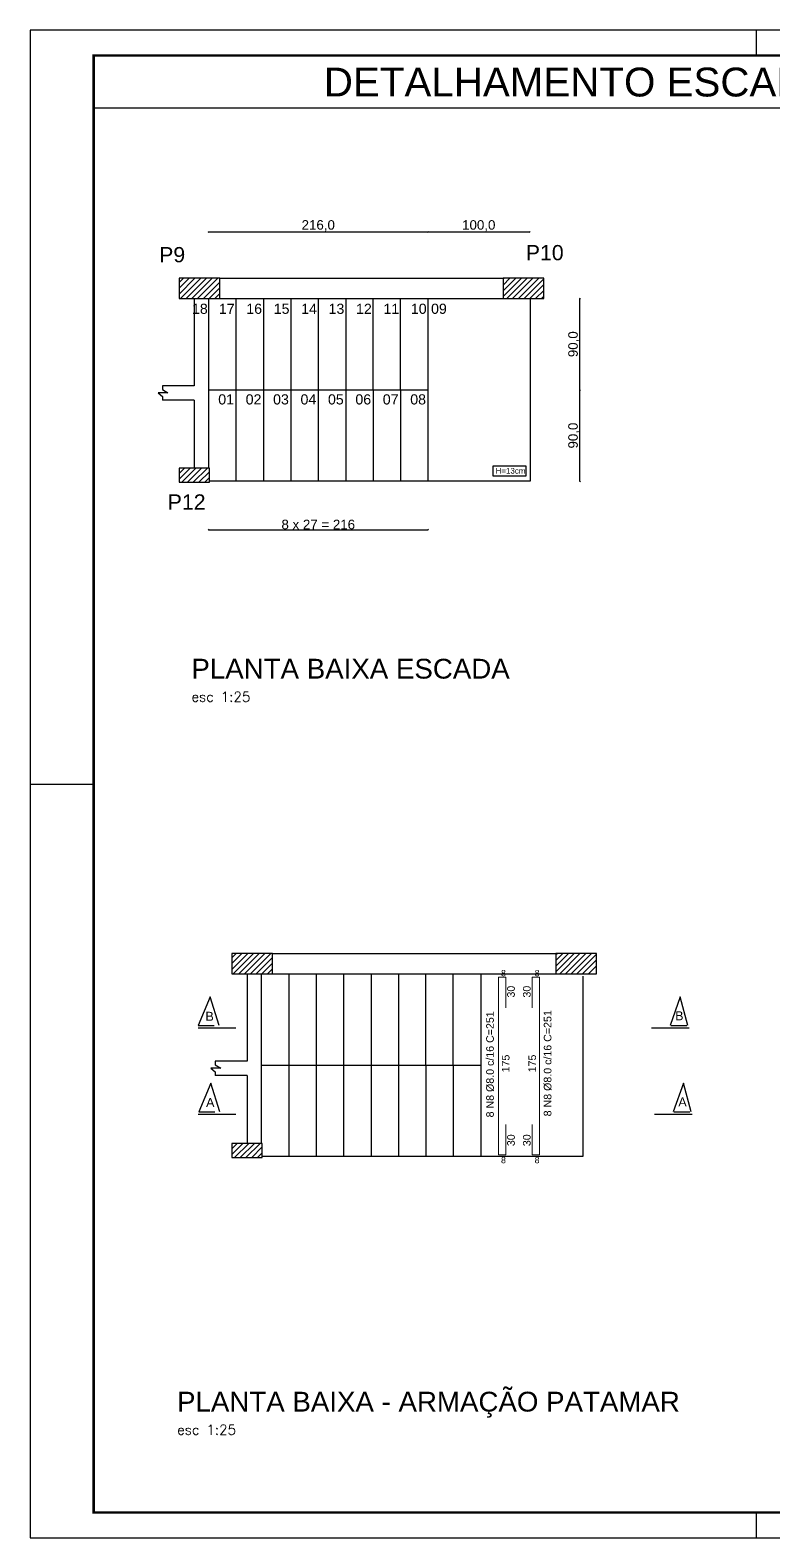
# Model space of a CAD drawing. Header units: millimetres. Extents: x 347 to 1066, y -69 to -10.
# Drawn here: x 615.7 to 644.9, y -69 to -9.6 of the extents above; entities that cross this region are included whole.
import ezdxf

# ---------------------------------------------------------------- set-up
doc = ezdxf.new("R2010")
doc.units = ezdxf.units.MM
doc.linetypes.add('HIDDEN', pattern=[9.525, 6.35, -3.175])
for name, color, linetype in [('01 - Detalhe', 1, 'Continuous'), ('ARQ-FOLHA', 7, 'Continuous'), ('ARQ-TEXTO4', 1, 'Continuous'), ('COTA CYPE', 31, 'Continuous'), ('LINHAS GERAIS.', 7, 'Continuous')]:
    doc.layers.add(name, color=color, linetype=linetype)
doc.layers.add('ARM_LONGITUDINAL_Ø8', color=32, linetype='Continuous', lineweight=9)
doc.styles.add('ROMANS', font='romans.shx')
doc.styles.get("Standard").update_dxf_attribs({"font": 'arial.ttf'})
doc.dimstyles.new('Copy of 1-50', dxfattribs={"dimscale": 0.05, "dimtxt": 7.5, "dimasz": 0.8, "dimexe": 0.1, "dimexo": 0.2, "dimgap": 0.3, "dimtad": 1, "dimdec": 1, "dimlfac": 25, "dimzin": 1, "dimtxsty": 'Standard', "dimblk": 'OBLIQUE', "dimcen": 10, "dimdle": 0.1, "dimclrd": 7, "dimclre": 8, "dimclrt": 256, "dimadec": 0, "dimazin": 2, "dimtfac": 1, "dimtdec": 1, "dimtmove": 2, "dimatfit": 0, "dimldrblk": 'OBLIQUE', "dimfxl": 0, "dimlwd": -1, "dimlwe": -1, "dimarcsym": 0})

# ---------------------------------------------------------------- blocks, each defined once
blk = doc.blocks.new('FOLHA A1')
at = {"layer": 'ARQ-FOLHA'}
for p, q in [((841, 0), (0, 0)), ((0, 0), (0, -594)), ((286, -10), (286, 0)), ((0, -297), (25, -297)), ((286, -594), (286, -584)), ((0, -594), (841, -594))]:
    blk.add_line(p, q, dxfattribs=at)
at = {"layer": 'ARQ-FOLHA', "const_width": 1}
blk.add_lwpolyline([(25, -10), (25, -584), (831, -584), (831, -10), (25, -10)], dxfattribs=at)
blk = doc.blocks.new('_OBLIQUE')
at = {"color": 0, "linetype": 'ByBlock'}
blk.add_line((-0.5, -0.5), (0.5, 0.5), dxfattribs=at)
blk = doc.blocks.new('*D369')
at = {"layer": 'COTA CYPE', "color": 7}
blk.add_line((622.708, -29.285), (631.358, -29.285), dxfattribs=at)
at = {"layer": 'COTA CYPE', "color": 8}
for p, q in [((622.713, -29.281), (622.713, -29.29)), ((631.353, -29.281), (631.353, -29.29))]:
    blk.add_line(p, q, dxfattribs=at)
at = {"layer": 'Defpoints', "color": 0}
for p in [(622.713, -26.019), (631.353, -26.019), (631.353, -29.285)]:
    blk.add_point(p, dxfattribs=at)
at = {"layer": 'COTA CYPE', "color": 7, "xscale": 0.04000000000000001, "yscale": 0.04000000000000001, "zscale": 0.04000000000000001, "rotation": 180}
blk.add_blockref('_OBLIQUE', (622.713, -29.285), dxfattribs=at)
at = {"layer": 'COTA CYPE', "color": 7, "xscale": 0.04000000000000001, "yscale": 0.04000000000000001, "zscale": 0.04000000000000001}
blk.add_blockref('_OBLIQUE', (631.353, -29.285), dxfattribs=at)
at = {"layer": 'COTA CYPE', "insert": (627.033, -29.079), "char_height": 0.375, "attachment_point": 5}
blk.add_mtext('8 x 27 = 216', dxfattribs=at)
blk = doc.blocks.new('*D370')
at = {"layer": 'COTA CYPE', "color": 8}
for p, q in [((637.335, -23.775), (637.344, -23.775)), ((637.335, -27.375), (637.344, -27.375))]:
    blk.add_line(p, q, dxfattribs=at)
at = {"layer": 'COTA CYPE', "color": 7}
blk.add_line((637.339, -27.38), (637.339, -23.77), dxfattribs=at)
at = {"layer": 'Defpoints', "color": 0}
for p in [(631.353, -23.775), (637.339, -23.775), (631.353, -27.375)]:
    blk.add_point(p, dxfattribs=at)
at = {"layer": 'COTA CYPE', "color": 7, "xscale": 0.04000000000000001, "yscale": 0.04000000000000001, "zscale": 0.04000000000000001}
for p, rotation in [((637.339, -23.775), 90), ((637.339, -27.375), 270)]:
    blk.add_blockref('_OBLIQUE', p, dxfattribs=dict(at, rotation=rotation))
at = {"layer": 'COTA CYPE', "insert": (637.099, -25.575), "char_height": 0.375, "attachment_point": 5, "rotation": 90}
blk.add_mtext('90,0', dxfattribs=at)
blk = doc.blocks.new('*D371')
at = {"layer": 'COTA CYPE', "color": 8}
for p, q in [((637.335, -20.175), (637.344, -20.175)), ((637.335, -23.775), (637.344, -23.775))]:
    blk.add_line(p, q, dxfattribs=at)
at = {"layer": 'COTA CYPE', "color": 7}
blk.add_line((637.339, -23.78), (637.339, -20.17), dxfattribs=at)
at = {"layer": 'Defpoints', "color": 0}
for p in [(635.366, -20.175), (637.339, -20.175), (631.353, -23.775)]:
    blk.add_point(p, dxfattribs=at)
at = {"layer": 'COTA CYPE', "color": 7, "xscale": 0.04000000000000001, "yscale": 0.04000000000000001, "zscale": 0.04000000000000001}
for p, rotation in [((637.339, -20.175), 90), ((637.339, -23.775), 270)]:
    blk.add_blockref('_OBLIQUE', p, dxfattribs=dict(at, rotation=rotation))
at = {"layer": 'COTA CYPE', "insert": (637.099, -21.975), "char_height": 0.375, "attachment_point": 5, "rotation": 90}
blk.add_mtext('90,0', dxfattribs=at)
blk = doc.blocks.new('*D368')
at = {"layer": 'COTA CYPE', "color": 7}
blk.add_line((622.708, -17.551), (631.358, -17.551), dxfattribs=at)
at = {"layer": 'COTA CYPE', "color": 8}
for p, q in [((622.713, -17.555), (622.713, -17.546)), ((631.353, -17.555), (631.353, -17.546))]:
    blk.add_line(p, q, dxfattribs=at)
at = {"layer": 'Defpoints', "color": 0}
for p in [(631.353, -17.551), (622.713, -21.975), (631.353, -21.975)]:
    blk.add_point(p, dxfattribs=at)
at = {"layer": 'COTA CYPE', "color": 7, "xscale": 0.04000000000000001, "yscale": 0.04000000000000001, "zscale": 0.04000000000000001, "rotation": 180}
blk.add_blockref('_OBLIQUE', (622.713, -17.551), dxfattribs=at)
at = {"layer": 'COTA CYPE', "color": 7, "xscale": 0.04000000000000001, "yscale": 0.04000000000000001, "zscale": 0.04000000000000001}
blk.add_blockref('_OBLIQUE', (631.353, -17.551), dxfattribs=at)
at = {"layer": 'COTA CYPE', "insert": (627.033, -17.31), "char_height": 0.375, "attachment_point": 5}
blk.add_mtext('216,0', dxfattribs=at)
blk = doc.blocks.new('*D372')
at = {"layer": 'COTA CYPE', "color": 7}
blk.add_line((631.348, -17.551), (635.358, -17.551), dxfattribs=at)
at = {"layer": 'COTA CYPE', "color": 8}
for p, q in [((631.353, -17.555), (631.353, -17.546)), ((635.353, -17.555), (635.353, -17.546))]:
    blk.add_line(p, q, dxfattribs=at)
at = {"layer": 'Defpoints', "color": 0}
for p in [(635.353, -17.551), (635.353, -20.175), (631.353, -21.975)]:
    blk.add_point(p, dxfattribs=at)
at = {"layer": 'COTA CYPE', "color": 7, "xscale": 0.04000000000000001, "yscale": 0.04000000000000001, "zscale": 0.04000000000000001, "rotation": 180}
blk.add_blockref('_OBLIQUE', (631.353, -17.551), dxfattribs=at)
at = {"layer": 'COTA CYPE', "color": 7, "xscale": 0.04000000000000001, "yscale": 0.04000000000000001, "zscale": 0.04000000000000001}
blk.add_blockref('_OBLIQUE', (635.353, -17.551), dxfattribs=at)
at = {"layer": 'COTA CYPE', "insert": (633.353, -17.31), "char_height": 0.375, "attachment_point": 5}
blk.add_mtext('100,0', dxfattribs=at)

msp = doc.modelspace()

# ---------------------------------------------------------------- linework, layer by layer
for p, q in [((618.1897, -12.6606), (676.0635, -12.6606)), ((623.1527, -19.3749), (634.3527, -19.3749)), ((622.1527, -20.1749), (622.1527, -23.6149)), ((622.7127, -20.1749), (622.7127, -26.8549)), ((623.1527, -20.1749), (634.3527, -20.1749)), ((623.7927, -20.1749), (623.7927, -27.3749)), ((624.8727, -20.1749), (624.8727, -27.3749)), ((625.9527, -20.1749), (625.9527, -27.3749)), ((627.0327, -20.1749), (627.0327, -27.3749)), ((628.1127, -20.1749), (628.1127, -27.3749)), ((629.1927, -23.7749), (629.1927, -20.1749)), ((630.2727, -23.7749), (630.2727, -20.1749)), ((631.3527, -20.1749), (631.3527, -27.3749)), ((635.3727, -20.1749), (635.3727, -27.3749)), ((622.1527, -23.6149), (620.8949, -23.6149)), ((622.1527, -24.1749), (620.8949, -24.1749)), ((622.1527, -24.1749), (622.1527, -26.8549)), ((622.7127, -23.7749), (631.3527, -23.7749)), ((629.1927, -23.7749), (629.1927, -27.3749)), ((630.2727, -23.7749), (630.2727, -27.3749)), ((635.3727, -27.3749), (622.7527, -27.3749)), ((625.2309, -45.9803), (636.4309, -45.9803)), ((624.2309, -46.7803), (624.2309, -50.2203)), ((624.7909, -46.7803), (624.7909, -53.4603)), ((625.2309, -46.7803), (636.4309, -46.7803)), ((625.8709, -46.7803), (625.8709, -53.9803)), ((626.9509, -46.7803), (626.9509, -53.9803)), ((628.0309, -46.7803), (628.0309, -53.9803)), ((629.1109, -46.7803), (629.1109, -53.9803)), ((630.1909, -46.7803), (630.1909, -53.9803)), ((631.2709, -50.3803), (631.2709, -46.7803)), ((632.3509, -50.3803), (632.3509, -46.7803)), ((633.4309, -46.7803), (633.4309, -53.9803)), ((637.4509, -46.8747), (637.4509, -53.9803)), ((624.2309, -50.2203), (622.973, -50.2203)), ((624.7909, -50.3803), (633.4309, -50.3803)), ((631.2709, -50.3803), (631.2709, -53.9803)), ((632.3509, -50.3803), (632.3509, -53.9803)), ((624.2309, -50.7803), (622.973, -50.7803)), ((624.2309, -50.7803), (624.2309, -53.4603)), ((637.4509, -53.9803), (624.8309, -53.9803))]:
    msp.add_line(p, q)
at = {"linetype": 'Continuous'}
for p, q in [((621.5527, -19.5465), (621.7243, -19.3749)), ((621.5527, -19.7727), (621.9505, -19.3749)), ((621.5527, -19.999), (622.1768, -19.3749)), ((621.6031, -20.1749), (622.4031, -19.3749)), ((621.8294, -20.1749), (622.6294, -19.3749)), ((622.0556, -20.1749), (622.8556, -19.3749)), ((622.2819, -20.1749), (623.0819, -19.3749)), ((622.5082, -20.1749), (623.1527, -19.5304)), ((634.3127, -19.4178), (634.3556, -19.3749)), ((634.3127, -19.6441), (634.5819, -19.3749)), ((634.3127, -19.8704), (634.8082, -19.3749)), ((634.3127, -20.0966), (635.0344, -19.3749)), ((634.4607, -20.1749), (635.2607, -19.3749)), ((634.687, -20.1749), (635.487, -19.3749)), ((634.9133, -20.1749), (635.7133, -19.3749)), ((635.1395, -20.1749), (635.9127, -19.4017)), ((622.7345, -20.1749), (623.1527, -19.7567)), ((622.9607, -20.1749), (623.1527, -19.9829)), ((635.3658, -20.1749), (635.9127, -19.628)), ((635.5921, -20.1749), (635.9127, -19.8543)), ((635.8184, -20.1749), (635.9127, -20.0806)), ((621.5527, -27.0653), (621.7631, -26.8549)), ((621.5527, -27.2916), (621.9894, -26.8549)), ((621.6556, -27.4149), (622.2156, -26.8549)), ((621.8819, -27.4149), (622.4419, -26.8549)), ((622.1082, -27.4149), (622.6682, -26.8549)), ((622.3345, -27.4149), (622.7527, -26.9967)), ((622.5607, -27.4149), (622.7527, -27.2229)), ((623.6309, -46.1518), (623.8024, -45.9803)), ((623.6309, -46.3781), (624.0287, -45.9803)), ((623.6309, -46.6044), (624.2549, -45.9803)), ((623.6812, -46.7803), (624.4812, -45.9803)), ((623.9075, -46.7803), (624.7075, -45.9803)), ((624.1338, -46.7803), (624.9338, -45.9803)), ((624.36, -46.7803), (625.16, -45.9803)), ((624.5863, -46.7803), (625.2309, -46.1358)), ((636.3909, -46.0232), (636.4337, -45.9803)), ((636.3909, -46.2495), (636.66, -45.9803)), ((636.3909, -46.4757), (636.8863, -45.9803)), ((636.3909, -46.702), (637.1126, -45.9803)), ((636.5388, -46.7803), (637.3388, -45.9803)), ((636.7651, -46.7803), (637.5651, -45.9803)), ((636.9914, -46.7803), (637.7914, -45.9803)), ((637.2177, -46.7803), (637.9909, -46.0071)), ((637.4439, -46.7803), (637.9909, -46.2334)), ((624.8126, -46.7803), (625.2309, -46.362)), ((625.0389, -46.7803), (625.2309, -46.5883)), ((637.6702, -46.7803), (637.9909, -46.4597)), ((623.6309, -53.6707), (623.8412, -53.4603)), ((623.6309, -53.8969), (624.0675, -53.4603)), ((623.7338, -54.0203), (624.2938, -53.4603)), ((623.96, -54.0203), (624.52, -53.4603)), ((624.1863, -54.0203), (624.7463, -53.4603)), ((624.4126, -54.0203), (624.8309, -53.602)), ((624.6389, -54.0203), (624.8309, -53.8283))]:
    msp.add_line(p, q, dxfattribs=at)
for points in [[(621.5527, -20.1749), (623.1527, -20.1749), (623.1527, -19.3749), (621.5527, -19.3749), (621.5527, -20.1749)], [(634.3127, -20.1749), (635.9127, -20.1749), (635.9127, -19.3749), (634.3127, -19.3749), (634.3127, -20.1749)], [(621.5527, -27.4149), (622.7527, -27.4149), (622.7527, -26.8549), (621.5527, -26.8549), (621.5527, -27.4149)], [(623.6309, -46.7803), (625.2309, -46.7803), (625.2309, -45.9803), (623.6309, -45.9803), (623.6309, -46.7803)], [(636.3909, -46.7803), (637.9909, -46.7803), (637.9909, -45.9803), (636.3909, -45.9803), (636.3909, -46.7803)], [(623.6309, -54.0203), (624.8309, -54.0203), (624.8309, -53.4603), (623.6309, -53.4603), (623.6309, -54.0203)]]:
    msp.add_lwpolyline(points, close=True)
for points in [[(620.8949, -23.6149), (620.8949, -23.7554), (621.1146, -23.8949), (620.7263, -23.8949), (620.8949, -24.0308), (620.8949, -24.1749)], [(622.973, -50.2203), (622.973, -50.3608), (623.1927, -50.5003), (622.8044, -50.5003), (622.973, -50.6361), (622.973, -50.7803)]]:
    msp.add_lwpolyline(points)
at = {"layer": 'ARM_LONGITUDINAL_Ø8'}
for p, q in [((634.4165, -46.9161), (634.4165, -48.1161)), ((635.4615, -46.9161), (635.4615, -48.1161)), ((634.4165, -53.9161), (634.4165, -52.7161)), ((635.4615, -53.9161), (635.4615, -52.7161))]:
    msp.add_line(p, q, dxfattribs=at)
for points in [[(634.4165, -53.9161), (634.1365, -53.9161), (634.1365, -46.9161), (634.4165, -46.9161)], [(635.4615, -53.9161), (635.7415, -53.9161), (635.7415, -46.9161), (635.4615, -46.9161)]]:
    msp.add_lwpolyline(points, dxfattribs=at)
at = {"layer": 'COTA CYPE'}
msp.add_lwpolyline([(633.9209, -26.7717), (635.2101, -26.7717), (635.2101, -27.1797), (633.9209, -27.1797)], close=True, dxfattribs=at)
at = {"layer": 'LINHAS GERAIS.'}
for p, q in [((622.7724, -47.6911), (622.3037, -48.8207)), ((623.1376, -48.8207), (622.7724, -47.6911)), ((641.2879, -47.6911), (640.8848, -48.8207)), ((641.5913, -48.8207), (641.2879, -47.6911)), ((623.7838, -48.9257), (622.3015, -48.9257)), ((641.6364, -48.9257), (640.1542, -48.9257)), ((622.7973, -51.0841), (622.3286, -52.2137)), ((623.1625, -52.2137), (622.7973, -51.0841)), ((641.4123, -51.0841), (641.0092, -52.2137)), ((641.7157, -52.2137), (641.4123, -51.0841)), ((623.7838, -52.3187), (622.3015, -52.3187)), ((641.7608, -52.3187), (640.2785, -52.3187))]:
    msp.add_line(p, q, dxfattribs=at)
at = {"layer": 'LINHAS GERAIS.', "linetype": 'HIDDEN', "ltscale": 0.1}
for p, q in [((622.3037, -48.8207), (623.1376, -48.8207)), ((640.9108, -48.8207), (641.5913, -48.8207)), ((622.3286, -52.2137), (623.1625, -52.2137)), ((641.0352, -52.2137), (641.7157, -52.2137))]:
    msp.add_line(p, q, dxfattribs=at)

# ---------------------------------------------------------------- block references
at = {"layer": 'ARQ-FOLHA', "xscale": 0.1, "yscale": 0.1, "zscale": 0.1}
msp.add_blockref('FOLHA A1', (615.6897, -9.6019), dxfattribs=at)

# ---------------------------------------------------------------- texts
for s, width, gutter_width, heights, insert, char_height, attachment_point in [('DETALHAMENTO ESCADA PLISSADA AUTOPORTANTE', 42.558898, 40.5903, [6.3938], (627.253, -11.0779), 1.136529, 1), ('{\\H2x;\\C2;P9}', 6.358582, 50, [0], (620.7683, -18.7553), 0.3, 7), ('{\\H2x;\\C2;P10}', 6.358582, 50, [0], (635.2043, -18.6757), 0.3, 7), ('\\pt3.6;{\\H2x;\\C2;P12}', 6.358582, 50, [0], (621.1053, -28.491), 0.3, 7)]:
    msp.add_mtext_dynamic_manual_height_columns(s, width=width, gutter_width=gutter_width, heights=heights, dxfattribs=dict(insert=insert, char_height=char_height, attachment_point=attachment_point))
at = {"layer": '01 - Detalhe'}
for s, width, gutter_width, insert, char_height, attachment_point in [('{\\C2;18}', 0.924907, 50, (622.0613, -20.5818), 0.4, 4), ('{\\C2;17}', 0.924907, 50, (623.1196, -20.5818), 0.4, 4), ('{\\C2;16}', 0.924907, 50, (624.1996, -20.5818), 0.4, 4), ('{\\C2;15}', 0.924907, 50, (625.2796, -20.5818), 0.4, 4), ('{\\C2;14}', 0.924907, 50, (626.3596, -20.5818), 0.4, 4), ('{\\C2;13}', 0.924907, 50, (627.4396, -20.5818), 0.4, 4), ('{\\C2;12}', 0.924907, 50, (628.5196, -20.5818), 0.4, 4), ('{\\C2;11}', 0.924907, 50, (629.5996, -20.5818), 0.4, 4), ('{\\C2;10}', 0.924907, 50, (630.6796, -20.5818), 0.4, 4), ('{\\C2;09}', 0.924907, 50, (631.4738, -20.5818), 0.4, 4), ('{\\C2;01}', 0.924907, 50, (623.0946, -24.1514), 0.4, 4), ('{\\C2;02}', 0.924907, 50, (624.1746, -24.1514), 0.4, 4), ('{\\C2;03}', 0.924907, 50, (625.2546, -24.1514), 0.4, 4), ('{\\C2;04}', 0.924907, 50, (626.3346, -24.1514), 0.4, 4), ('{\\C2;05}', 0.924907, 50, (627.4146, -24.1514), 0.4, 4), ('{\\C2;06}', 0.924907, 50, (628.4946, -24.1514), 0.4, 4), ('{\\C2;07}', 0.924907, 50, (629.5746, -24.1514), 0.4, 4), ('{\\C2;08}', 0.924907, 50, (630.6546, -24.1514), 0.4, 4), ('{\\C2;H=13cm}', 2.029002, 27.8885, (634.0207, -27.0765), 0.223108, 7), ('{\\C2;8}', 2.249494, 30.9192, (634.2283, -46.8779), 0.24735, 7), ('{\\C2;8}', 2.249494, 30.9192, (635.5533, -46.8779), 0.24735, 7), ('{\\C2;8}', 2.249494, 30.9192, (634.2283, -54.2462), 0.24735, 7), ('{\\C2;8}', 2.249494, 30.9192, (635.5533, -54.2462), 0.24735, 7)]:
    msp.add_mtext_dynamic_manual_height_columns(s, width=width, gutter_width=gutter_width, heights=[0], dxfattribs=dict(at, insert=insert, char_height=char_height, attachment_point=attachment_point))
at = {"layer": '01 - Detalhe', "char_height": 0.3, "rotation": 90}
for s, width, gutter_width, heights, insert, attachment_point in [('{\\C2;30}', 2.728275, 37.5, [0], (634.776, -47.716), 7), ('{\\C2;30}', 2.728275, 37.5, [0], (635.3993, -47.716), 7), ('{\\C2;8 N8 %%C8.0 c/16 C=251}', 5.717254, 1.5, [0.5518], (633.6457, -50.3472), 2), ('{\\C2;8 N8 %%C8.0 c/16 C=251}', 5.717254, 1.5, [0.5518], (635.9137, -50.3044), 2), ('{\\C2;175}', 2.728275, 37.5, [0], (634.5665, -50.6633), 7), ('{\\C2;175}', 2.728275, 37.5, [0], (635.6123, -50.6633), 7), ('{\\C2;30}', 2.728275, 37.5, [0], (634.776, -53.5699), 7), ('{\\C2;30}', 2.728275, 37.5, [0], (635.3993, -53.5699), 7)]:
    msp.add_mtext_dynamic_manual_height_columns(s, width=width, gutter_width=gutter_width, heights=heights, dxfattribs=dict(at, insert=insert, attachment_point=attachment_point))
at = {"layer": 'ARQ-TEXTO4', "color": 31, "char_height": 0.39, "width": 29.650864, "attachment_point": 1, "style": 'ROMANS'}
for s, insert in [('{\\fArial|b0|i0|c0|p34;\\H2x;\\C4;PLANTA BAIXA ESCADA\\P\\Fromans|c0;\\H0.50002x;\\C2;esc 1:25}', (622.0384, -34.369)), ('{\\fArial|b0|i0|c0|p34;\\H2x;\\C4;PLANTA BAIXA - ARMAÇÃO PATAMAR\\P\\Fromans|c0;\\H0.50002x;\\C2;esc 1:25}', (621.4735, -63.2468))]:
    msp.add_mtext(s, dxfattribs=dict(at, insert=insert))
at = {"layer": 'COTA CYPE'}
for s, p in [('B', (622.5913, -48.6309)), ('B', (641.0867, -48.6119)), ('A', (622.6162, -52.0239)), ('A', (641.2111, -52.0049))]:
    msp.add_text(s, height=0.353, rotation=0.027666, dxfattribs=at).set_placement(p)

# ---------------------------------------------------------------- dimensions: what is measured, and where the dimension line sits
for base, p1, p2, picture, middle in [((631.3527, -17.5507), (622.7127, -21.9749), (631.3527, -21.9749), '*D368', (627.0327, -17.3104)), ((635.3527, -17.5507), (631.3527, -21.9749), (635.3527, -20.1749), '*D372', (633.3527, -17.3104))]:
    dim = msp.add_linear_dim(base=base, p1=p1, p2=p2, dimstyle='Copy of 1-50', override={"dimfxl": 0.08, "dimfxlon": 1, "dimtfillclr": 1, "dimarcsym": 2}, dxfattribs=at)
    dim.commit()
    dim.dimension.update_dxf_attribs({"geometry": picture, "text_midpoint": middle})
for base, p1, p2, picture, middle in [((637.339, -20.1749), (631.3527, -23.7749), (635.3658, -20.1749), '*D371', (637.0986, -21.9749)), ((637.339, -23.7749), (631.3527, -27.3749), (631.3527, -23.7749), '*D370', (637.0986, -25.5749))]:
    dim = msp.add_linear_dim(base=base, p1=p1, p2=p2, angle=90, dimstyle='Copy of 1-50', override={"dimfxl": 0.08, "dimfxlon": 1, "dimtfillclr": 1, "dimarcsym": 2}, dxfattribs=at)
    dim.commit()
    dim.dimension.update_dxf_attribs({"geometry": picture, "text_midpoint": middle})
dim = msp.add_linear_dim(base=(631.3527, -29.2852), p1=(622.7127, -26.0193), p2=(631.3527, -26.0193), text='8 x 27 = 216', dimstyle='Copy of 1-50', override={"dimfxl": 0.08, "dimfxlon": 1, "dimtfillclr": 1, "dimarcsym": 2}, dxfattribs=at)
dim.commit()
dim.dimension.update_dxf_attribs({"geometry": '*D369', "text_midpoint": (627.0327, -29.0787)})

doc.saveas('drawing.dxf')
